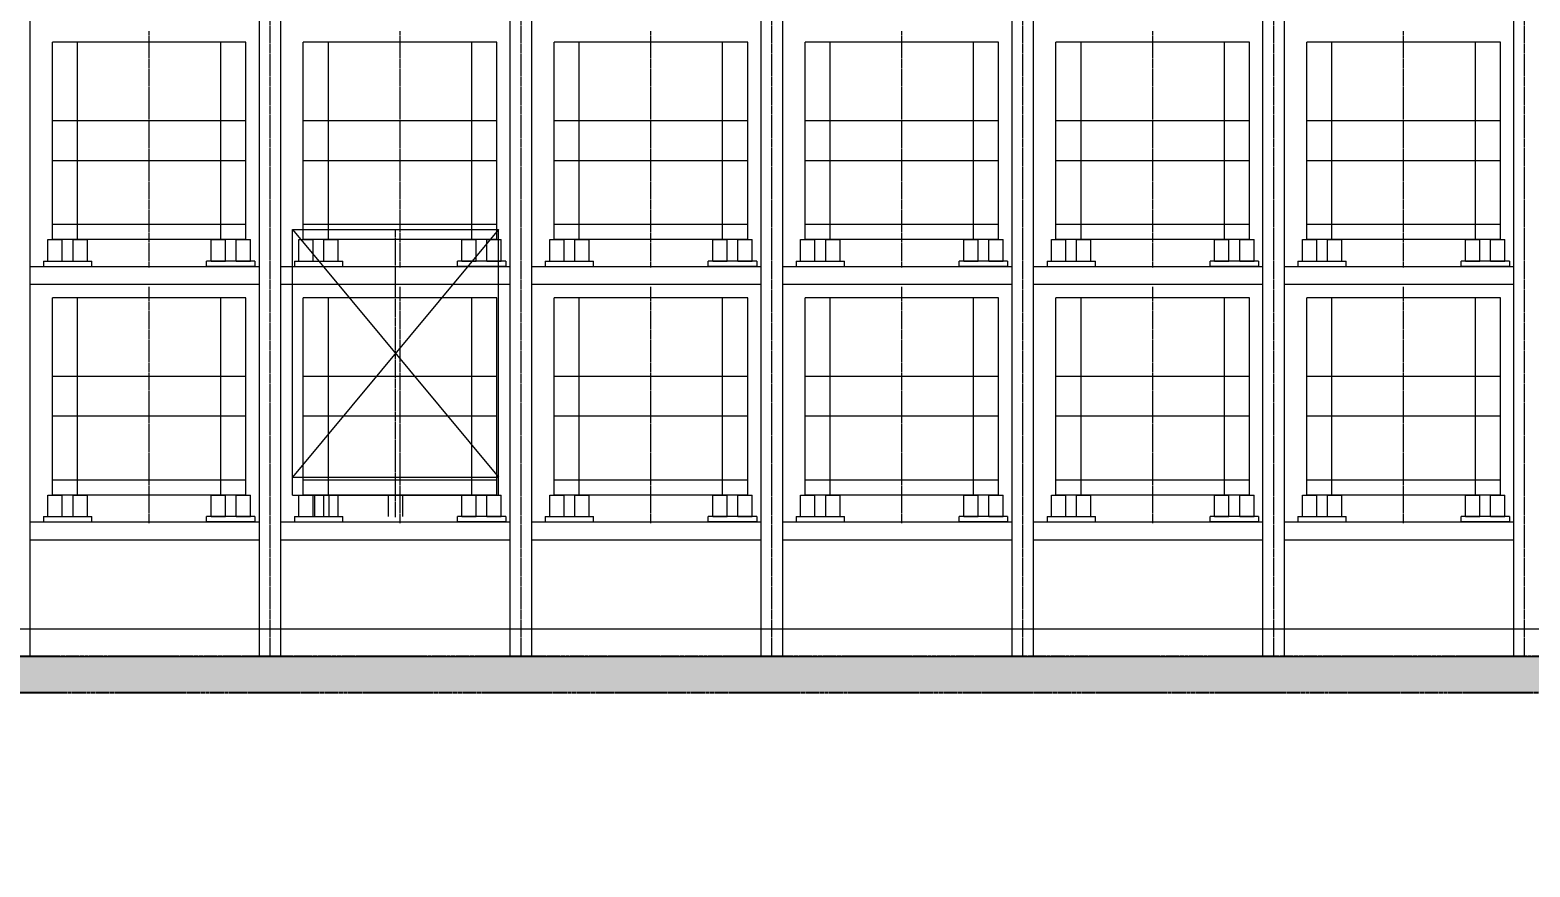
# Model space of a CAD drawing. Header units: millimetres. Extents: x -50460 to 50460, y -35640 to 35640.
# Drawn here: x 3565 to 11935, y 19291 to 23957 of the extents above; entities that cross this region are included whole.
import ezdxf

# ---------------------------------------------------------------- set-up
doc = ezdxf.new("R2010")
doc.units = ezdxf.units.MM
doc.linetypes.add('双点画线', pattern=[22, 12, -2, 2, -2, 2, -2])
doc.linetypes.add('点画线', pattern=[18, 12, -2, 2, -2])
doc.layers.get('0').update_dxf_attribs({"lineweight": 35})
for name, color, linetype, lineweight in [('7', 30, '双点画线', 18), ('EB0', 7, 'Continuous', 15), ('loading', 57, 'Continuous', 18), ('RackFrame', 5, 'Continuous', 18), ('中心线层', 1, '点画线', 18), ('剖面线层', 6, 'Continuous', 18), ('尺寸线层', 4, 'Continuous', 18), ('细实线层', 3, 'Continuous', 18)]:
    doc.layers.add(name, color=color, linetype=linetype, lineweight=lineweight)
doc.styles.get("Standard").update_dxf_attribs({"font": ''})
doc.styles.get('Standard').set_extended_font_data('宋体')
doc.dimstyles.new('AM_DEMATIC$0', dxfattribs={"dimscale": 120, "dimtxt": 3, "dimasz": 1.5, "dimexe": 1, "dimexo": 0, "dimgap": 1, "dimtad": 1, "dimdsep": 46, "dimtxsty": 'Standard', "dimblk": '_CAXARROW', "dimcen": 0, "dimdle": 3, "dimclrd": 256, "dimclre": 256, "dimclrt": 2, "dimadec": 0, "dimazin": 2, "dimtfac": 0.707107, "dimtdec": 3, "dimtmove": 0, "dimatfit": 3, "dimfxl": 1, "dimfrac": 2, "dimtolj": 1, "dimlwd": 18, "dimarcsym": 0})

# ---------------------------------------------------------------- blocks, each defined once
blk = doc.blocks.new('*X5')
at = {"layer": '尺寸线层', "linetype": 'Continuous', "lineweight": 18, "transparency": 16777216}
for points in [[(-32894.7, 18536.5), (-32714.7, 18559), (-32714.7, 18514)], [(14705.3, 18536.5), (14525.3, 18559), (14525.3, 18514)]]:
    blk.add_hatch(color=256, dxfattribs=at).paths.add_polyline_path(points, flags=0)
at = {"layer": '尺寸线层', "transparency": 16777216}
for p, q in [((-32894.7, 20045.3), (-32894.7, 18416.5)), ((14705.3, 20045.3), (14705.3, 18416.5))]:
    blk.add_line(p, q, dxfattribs=at)
at = {"layer": '尺寸线层', "linetype": 'Continuous', "lineweight": 18, "transparency": 16777216}
blk.add_line((-32894.7, 18536.5), (14705.3, 18536.5), dxfattribs=at)
at = {"layer": '尺寸线层', "color": 2, "transparency": 16777216, "insert": (-8418.6, 18836.5), "char_height": 360, "width": 6488, "attachment_point": 5, "line_spacing_factor": 1.37}
blk.add_mtext('1400*34=47600', dxfattribs=at)
blk = doc.blocks.new('_CAXARROW')
blk.add_hatch(color=0).paths.add_polyline_path([(0, 0), (-1, 0.125), (-1, -0.125)], flags=0)
blk = doc.blocks.new('*X21')
at = {"layer": '中心线层', "linetype": '点画线', "lineweight": 18}
blk.add_line((0, -35.8), (0, 1280.9), dxfattribs=at)
at = {"layer": '细实线层'}
for p, q in [((-540, 120), (-540, 1220)), ((540, 1220), (-540, 1220)), ((540, 120), (540, 1220)), ((540.5, 780.8), (-540.5, 780.8)), ((540.5, 559.2), (-540.5, 559.2)), ((540, 203.3), (-540, 203.3)), ((-565, 0), (-565, 120)), ((-565, 120), (-485, 120)), ((540, 120), (-540, 120)), ((-485, 0), (-485, 120)), ((485, 0), (485, 120)), ((485, 120), (565, 120)), ((565, 0), (565, 120)), ((-565, 0), (-485, 0)), ((485, 0), (565, 0))]:
    blk.add_line(p, q, dxfattribs=at)
blk = doc.blocks.new('*X22')
at = {"layer": '中心线层', "linetype": '点画线', "lineweight": 18}
blk.add_line((0, -155.8), (0, 1160.9), dxfattribs=at)
at = {"layer": '剖面线层'}
for p, q in [((-400, 0), (-400, 1100)), ((400, 1100), (-400, 1100)), ((400, 0), (400, 1100)), ((400.5, 660.8), (-400.5, 660.8)), ((400.5, 439.2), (-400.5, 439.2)), ((-425, -120), (-425, 0)), ((-425, 0), (-345, 0)), ((400, 83.3), (-400, 83.3)), ((400, 0), (-400, 0)), ((-345, -120), (-345, 0)), ((345, -120), (345, 0)), ((345, 0), (425, 0)), ((425, -120), (425, 0)), ((-425, -120), (-345, -120)), ((345, -120), (425, -120))]:
    blk.add_line(p, q, dxfattribs=at)
blk = doc.blocks.new('*X23')
at = {"layer": '中心线层', "linetype": '点画线', "lineweight": 18}
blk.add_line((0, -35.8), (0, 1280.9), dxfattribs=at)
at = {"layer": '细实线层'}
for p, q in [((-540, 120), (-540, 1220)), ((540, 1220), (-540, 1220)), ((540, 120), (540, 1220)), ((540.5, 780.8), (-540.5, 780.8)), ((540.5, 559.2), (-540.5, 559.2)), ((540, 203.3), (-540, 203.3)), ((-565, 0), (-565, 120)), ((-565, 120), (-485, 120)), ((540, 120), (-540, 120)), ((-485, 0), (-485, 120)), ((485, 0), (485, 120)), ((485, 120), (565, 120)), ((565, 0), (565, 120)), ((-565, 0), (-485, 0)), ((485, 0), (565, 0))]:
    blk.add_line(p, q, dxfattribs=at)
blk = doc.blocks.new('*X24')
at = {"layer": '中心线层', "linetype": '点画线', "lineweight": 18}
blk.add_line((0, -155.8), (0, 1160.9), dxfattribs=at)
at = {"layer": '剖面线层'}
for p, q in [((-400, 0), (-400, 1100)), ((400, 1100), (-400, 1100)), ((400, 0), (400, 1100)), ((400.5, 660.8), (-400.5, 660.8)), ((400.5, 439.2), (-400.5, 439.2)), ((-425, -120), (-425, 0)), ((-425, 0), (-345, 0)), ((400, 83.3), (-400, 83.3)), ((400, 0), (-400, 0)), ((-345, -120), (-345, 0)), ((345, -120), (345, 0)), ((345, 0), (425, 0)), ((425, -120), (425, 0)), ((-425, -120), (-345, -120)), ((345, -120), (425, -120))]:
    blk.add_line(p, q, dxfattribs=at)
blk = doc.blocks.new('*X27')
at = {"layer": '中心线层', "linetype": '点画线', "lineweight": 18}
blk.add_line((0, -35.8), (0, 1280.9), dxfattribs=at)
at = {"layer": '细实线层'}
for p, q in [((-540, 120), (-540, 1220)), ((540, 1220), (-540, 1220)), ((540, 120), (540, 1220)), ((540.5, 780.8), (-540.5, 780.8)), ((540.5, 559.2), (-540.5, 559.2)), ((540, 203.3), (-540, 203.3)), ((-565, 0), (-565, 120)), ((-565, 120), (-485, 120)), ((540, 120), (-540, 120)), ((-485, 0), (-485, 120)), ((485, 0), (485, 120)), ((485, 120), (565, 120)), ((565, 0), (565, 120)), ((-565, 0), (-485, 0)), ((485, 0), (565, 0))]:
    blk.add_line(p, q, dxfattribs=at)
blk = doc.blocks.new('*X28')
at = {"layer": '中心线层', "linetype": '点画线', "lineweight": 18}
blk.add_line((0, -155.8), (0, 1160.9), dxfattribs=at)
at = {"layer": '剖面线层'}
for p, q in [((-400, 0), (-400, 1100)), ((400, 1100), (-400, 1100)), ((400, 0), (400, 1100)), ((400.5, 660.8), (-400.5, 660.8)), ((400.5, 439.2), (-400.5, 439.2)), ((-425, -120), (-425, 0)), ((-425, 0), (-345, 0)), ((400, 83.3), (-400, 83.3)), ((400, 0), (-400, 0)), ((-345, -120), (-345, 0)), ((345, -120), (345, 0)), ((345, 0), (425, 0)), ((425, -120), (425, 0)), ((-425, -120), (-345, -120)), ((345, -120), (425, -120))]:
    blk.add_line(p, q, dxfattribs=at)
blk = doc.blocks.new('*X29')
at = {"layer": '中心线层', "linetype": '点画线', "lineweight": 18}
blk.add_line((0, -35.8), (0, 1280.9), dxfattribs=at)
at = {"layer": '细实线层'}
for p, q in [((-540, 120), (-540, 1220)), ((540, 1220), (-540, 1220)), ((540, 120), (540, 1220)), ((540.5, 780.8), (-540.5, 780.8)), ((540.5, 559.2), (-540.5, 559.2)), ((540, 203.3), (-540, 203.3)), ((-565, 0), (-565, 120)), ((-565, 120), (-485, 120)), ((540, 120), (-540, 120)), ((-485, 0), (-485, 120)), ((485, 0), (485, 120)), ((485, 120), (565, 120)), ((565, 0), (565, 120)), ((-565, 0), (-485, 0)), ((485, 0), (565, 0))]:
    blk.add_line(p, q, dxfattribs=at)
blk = doc.blocks.new('*X30')
at = {"layer": '中心线层', "linetype": '点画线', "lineweight": 18}
blk.add_line((0, -155.8), (0, 1160.9), dxfattribs=at)
at = {"layer": '剖面线层'}
for p, q in [((-400, 0), (-400, 1100)), ((400, 1100), (-400, 1100)), ((400, 0), (400, 1100)), ((400.5, 660.8), (-400.5, 660.8)), ((400.5, 439.2), (-400.5, 439.2)), ((-425, -120), (-425, 0)), ((-425, 0), (-345, 0)), ((400, 83.3), (-400, 83.3)), ((400, 0), (-400, 0)), ((-345, -120), (-345, 0)), ((345, -120), (345, 0)), ((345, 0), (425, 0)), ((425, -120), (425, 0)), ((-425, -120), (-345, -120)), ((345, -120), (425, -120))]:
    blk.add_line(p, q, dxfattribs=at)
blk = doc.blocks.new('*X33')
at = {"layer": '中心线层', "linetype": '点画线', "lineweight": 18}
blk.add_line((0, -35.8), (0, 1280.9), dxfattribs=at)
at = {"layer": '细实线层'}
for p, q in [((-540, 120), (-540, 1220)), ((540, 1220), (-540, 1220)), ((540, 120), (540, 1220)), ((540.5, 780.8), (-540.5, 780.8)), ((540.5, 559.2), (-540.5, 559.2)), ((540, 203.3), (-540, 203.3)), ((-565, 0), (-565, 120)), ((-565, 120), (-485, 120)), ((540, 120), (-540, 120)), ((-485, 0), (-485, 120)), ((485, 0), (485, 120)), ((485, 120), (565, 120)), ((565, 0), (565, 120)), ((-565, 0), (-485, 0)), ((485, 0), (565, 0))]:
    blk.add_line(p, q, dxfattribs=at)
blk = doc.blocks.new('*X34')
at = {"layer": '中心线层', "linetype": '点画线', "lineweight": 18}
blk.add_line((0, -155.8), (0, 1160.9), dxfattribs=at)
at = {"layer": '剖面线层'}
for p, q in [((-400, 0), (-400, 1100)), ((400, 1100), (-400, 1100)), ((400, 0), (400, 1100)), ((400.5, 660.8), (-400.5, 660.8)), ((400.5, 439.2), (-400.5, 439.2)), ((-425, -120), (-425, 0)), ((-425, 0), (-345, 0)), ((400, 83.3), (-400, 83.3)), ((400, 0), (-400, 0)), ((-345, -120), (-345, 0)), ((345, -120), (345, 0)), ((345, 0), (425, 0)), ((425, -120), (425, 0)), ((-425, -120), (-345, -120)), ((345, -120), (425, -120))]:
    blk.add_line(p, q, dxfattribs=at)
blk = doc.blocks.new('*X35')
at = {"layer": '中心线层', "linetype": '点画线', "lineweight": 18}
blk.add_line((0, -35.8), (0, 1280.9), dxfattribs=at)
at = {"layer": '细实线层'}
for p, q in [((-540, 120), (-540, 1220)), ((540, 1220), (-540, 1220)), ((540, 120), (540, 1220)), ((540.5, 780.8), (-540.5, 780.8)), ((540.5, 559.2), (-540.5, 559.2)), ((540, 203.3), (-540, 203.3)), ((-565, 0), (-565, 120)), ((-565, 120), (-485, 120)), ((540, 120), (-540, 120)), ((-485, 0), (-485, 120)), ((485, 0), (485, 120)), ((485, 120), (565, 120)), ((565, 0), (565, 120)), ((-565, 0), (-485, 0)), ((485, 0), (565, 0))]:
    blk.add_line(p, q, dxfattribs=at)
blk = doc.blocks.new('*X36')
at = {"layer": '中心线层', "linetype": '点画线', "lineweight": 18}
blk.add_line((0, -155.8), (0, 1160.9), dxfattribs=at)
at = {"layer": '剖面线层'}
for p, q in [((-400, 0), (-400, 1100)), ((400, 1100), (-400, 1100)), ((400, 0), (400, 1100)), ((400.5, 660.8), (-400.5, 660.8)), ((400.5, 439.2), (-400.5, 439.2)), ((-425, -120), (-425, 0)), ((-425, 0), (-345, 0)), ((400, 83.3), (-400, 83.3)), ((400, 0), (-400, 0)), ((-345, -120), (-345, 0)), ((345, -120), (345, 0)), ((345, 0), (425, 0)), ((425, -120), (425, 0)), ((-425, -120), (-345, -120)), ((345, -120), (425, -120))]:
    blk.add_line(p, q, dxfattribs=at)
blk = doc.blocks.new('*X39')
at = {"layer": '中心线层', "linetype": '点画线', "lineweight": 18}
blk.add_line((0, -35.8), (0, 1280.9), dxfattribs=at)
at = {"layer": '细实线层'}
for p, q in [((-540, 120), (-540, 1220)), ((540, 1220), (-540, 1220)), ((540, 120), (540, 1220)), ((540.5, 780.8), (-540.5, 780.8)), ((540.5, 559.2), (-540.5, 559.2)), ((540, 203.3), (-540, 203.3)), ((-565, 0), (-565, 120)), ((-565, 120), (-485, 120)), ((540, 120), (-540, 120)), ((-485, 0), (-485, 120)), ((485, 0), (485, 120)), ((485, 120), (565, 120)), ((565, 0), (565, 120)), ((-565, 0), (-485, 0)), ((485, 0), (565, 0))]:
    blk.add_line(p, q, dxfattribs=at)
blk = doc.blocks.new('*X40')
at = {"layer": '中心线层', "linetype": '点画线', "lineweight": 18}
blk.add_line((0, -155.8), (0, 1160.9), dxfattribs=at)
at = {"layer": '剖面线层'}
for p, q in [((-400, 0), (-400, 1100)), ((400, 1100), (-400, 1100)), ((400, 0), (400, 1100)), ((400.5, 660.8), (-400.5, 660.8)), ((400.5, 439.2), (-400.5, 439.2)), ((-425, -120), (-425, 0)), ((-425, 0), (-345, 0)), ((400, 83.3), (-400, 83.3)), ((400, 0), (-400, 0)), ((-345, -120), (-345, 0)), ((345, -120), (345, 0)), ((345, 0), (425, 0)), ((425, -120), (425, 0)), ((-425, -120), (-345, -120)), ((345, -120), (425, -120))]:
    blk.add_line(p, q, dxfattribs=at)
blk = doc.blocks.new('*X41')
at = {"layer": '中心线层', "linetype": '点画线', "lineweight": 18}
blk.add_line((0, -35.8), (0, 1280.9), dxfattribs=at)
at = {"layer": '细实线层'}
for p, q in [((-540, 120), (-540, 1220)), ((540, 1220), (-540, 1220)), ((540, 120), (540, 1220)), ((540.5, 780.8), (-540.5, 780.8)), ((540.5, 559.2), (-540.5, 559.2)), ((540, 203.3), (-540, 203.3)), ((-565, 0), (-565, 120)), ((-565, 120), (-485, 120)), ((540, 120), (-540, 120)), ((-485, 0), (-485, 120)), ((485, 0), (485, 120)), ((485, 120), (565, 120)), ((565, 0), (565, 120)), ((-565, 0), (-485, 0)), ((485, 0), (565, 0))]:
    blk.add_line(p, q, dxfattribs=at)
blk = doc.blocks.new('*X42')
at = {"layer": '中心线层', "linetype": '点画线', "lineweight": 18}
blk.add_line((0, -155.8), (0, 1160.9), dxfattribs=at)
at = {"layer": '剖面线层'}
for p, q in [((-400, 0), (-400, 1100)), ((400, 1100), (-400, 1100)), ((400, 0), (400, 1100)), ((400.5, 660.8), (-400.5, 660.8)), ((400.5, 439.2), (-400.5, 439.2)), ((-425, -120), (-425, 0)), ((-425, 0), (-345, 0)), ((400, 83.3), (-400, 83.3)), ((400, 0), (-400, 0)), ((-345, -120), (-345, 0)), ((345, -120), (345, 0)), ((345, 0), (425, 0)), ((425, -120), (425, 0)), ((-425, -120), (-345, -120)), ((345, -120), (425, -120))]:
    blk.add_line(p, q, dxfattribs=at)
blk = doc.blocks.new('*X45')
at = {"layer": '中心线层', "linetype": '点画线', "lineweight": 18}
blk.add_line((110.1, -331.3), (110.1, 1274.7), dxfattribs=at)
at = {"layer": '细实线层'}
for p, q in [((-464.9, 1271.7), (685.1, 1271.7)), ((685.1, 1271.7), (-464.9, -108.3)), ((-464.9, 1271.7), (685.1, -108.3)), ((-464.9, -208.3), (-464.9, 1271.7)), ((685.1, -208.3), (685.1, 1271.7)), ((-464.9, -108.3), (685.1, -108.3)), ((-464.9, -208.3), (685.1, -208.3)), ((-339.9, -328.3), (-339.9, -208.3)), ((-259.9, -328.3), (-259.9, -208.3)), ((70.1, -328.3), (70.1, -208.3)), ((150.1, -328.3), (150.1, -208.3)), ((480.1, -328.3), (480.1, -208.3)), ((560.1, -328.3), (560.1, -208.3))]:
    blk.add_line(p, q, dxfattribs=at)
blk = doc.blocks.new('*X46')
at = {"layer": '中心线层', "linetype": '点画线', "lineweight": 18}
blk.add_line((0, -35.8), (0, 1280.9), dxfattribs=at)
at = {"layer": '细实线层'}
for p, q in [((-540, 120), (-540, 1220)), ((540, 1220), (-540, 1220)), ((540, 120), (540, 1220)), ((540.5, 780.8), (-540.5, 780.8)), ((540.5, 559.2), (-540.5, 559.2)), ((540, 203.3), (-540, 203.3)), ((-565, 0), (-565, 120)), ((-565, 120), (-485, 120)), ((540, 120), (-540, 120)), ((-485, 0), (-485, 120)), ((485, 0), (485, 120)), ((485, 120), (565, 120)), ((565, 0), (565, 120)), ((-565, 0), (-485, 0)), ((485, 0), (565, 0))]:
    blk.add_line(p, q, dxfattribs=at)
blk = doc.blocks.new('*X47')
at = {"layer": '中心线层', "linetype": '点画线', "lineweight": 18}
blk.add_line((0, -155.8), (0, 1160.9), dxfattribs=at)
at = {"layer": '剖面线层'}
for p, q in [((-400, 0), (-400, 1100)), ((400, 1100), (-400, 1100)), ((400, 0), (400, 1100)), ((400.5, 660.8), (-400.5, 660.8)), ((400.5, 439.2), (-400.5, 439.2)), ((-425, -120), (-425, 0)), ((-425, 0), (-345, 0)), ((400, 83.3), (-400, 83.3)), ((400, 0), (-400, 0)), ((-345, -120), (-345, 0)), ((345, -120), (345, 0)), ((345, 0), (425, 0)), ((425, -120), (425, 0)), ((-425, -120), (-345, -120)), ((345, -120), (425, -120))]:
    blk.add_line(p, q, dxfattribs=at)
blk = doc.blocks.new('*X48')
at = {"layer": '中心线层', "linetype": '点画线', "lineweight": 18}
blk.add_line((0, -35.8), (0, 1280.9), dxfattribs=at)
at = {"layer": '细实线层'}
for p, q in [((-540, 120), (-540, 1220)), ((540, 1220), (-540, 1220)), ((540, 120), (540, 1220)), ((540.5, 780.8), (-540.5, 780.8)), ((540.5, 559.2), (-540.5, 559.2)), ((540, 203.3), (-540, 203.3)), ((-565, 0), (-565, 120)), ((-565, 120), (-485, 120)), ((540, 120), (-540, 120)), ((-485, 0), (-485, 120)), ((485, 0), (485, 120)), ((485, 120), (565, 120)), ((565, 0), (565, 120)), ((-565, 0), (-485, 0)), ((485, 0), (565, 0))]:
    blk.add_line(p, q, dxfattribs=at)
blk = doc.blocks.new('*X49')
at = {"layer": '中心线层', "linetype": '点画线', "lineweight": 18}
blk.add_line((0, -155.8), (0, 1160.9), dxfattribs=at)
at = {"layer": '剖面线层'}
for p, q in [((-400, 0), (-400, 1100)), ((400, 1100), (-400, 1100)), ((400, 0), (400, 1100)), ((400.5, 660.8), (-400.5, 660.8)), ((400.5, 439.2), (-400.5, 439.2)), ((-425, -120), (-425, 0)), ((-425, 0), (-345, 0)), ((400, 83.3), (-400, 83.3)), ((400, 0), (-400, 0)), ((-345, -120), (-345, 0)), ((345, -120), (345, 0)), ((345, 0), (425, 0)), ((425, -120), (425, 0)), ((-425, -120), (-345, -120)), ((345, -120), (425, -120))]:
    blk.add_line(p, q, dxfattribs=at)
blk = doc.blocks.new('*X52')
at = {"layer": '中心线层', "linetype": '点画线', "lineweight": 18}
blk.add_line((0, -35.8), (0, 1280.9), dxfattribs=at)
at = {"layer": '细实线层'}
for p, q in [((-540, 120), (-540, 1220)), ((540, 1220), (-540, 1220)), ((540, 120), (540, 1220)), ((540.5, 780.8), (-540.5, 780.8)), ((540.5, 559.2), (-540.5, 559.2)), ((540, 203.3), (-540, 203.3)), ((-565, 0), (-565, 120)), ((-565, 120), (-485, 120)), ((540, 120), (-540, 120)), ((-485, 0), (-485, 120)), ((485, 0), (485, 120)), ((485, 120), (565, 120)), ((565, 0), (565, 120)), ((-565, 0), (-485, 0)), ((485, 0), (565, 0))]:
    blk.add_line(p, q, dxfattribs=at)
blk = doc.blocks.new('*X53')
at = {"layer": '中心线层', "linetype": '点画线', "lineweight": 18}
blk.add_line((0, -155.8), (0, 1160.9), dxfattribs=at)
at = {"layer": '剖面线层'}
for p, q in [((-400, 0), (-400, 1100)), ((400, 1100), (-400, 1100)), ((400, 0), (400, 1100)), ((400.5, 660.8), (-400.5, 660.8)), ((400.5, 439.2), (-400.5, 439.2)), ((-425, -120), (-425, 0)), ((-425, 0), (-345, 0)), ((400, 83.3), (-400, 83.3)), ((400, 0), (-400, 0)), ((-345, -120), (-345, 0)), ((345, -120), (345, 0)), ((345, 0), (425, 0)), ((425, -120), (425, 0)), ((-425, -120), (-345, -120)), ((345, -120), (425, -120))]:
    blk.add_line(p, q, dxfattribs=at)
blk = doc.blocks.new('*X54')
at = {"layer": '中心线层', "linetype": '点画线', "lineweight": 18}
blk.add_line((0, -35.8), (0, 1280.9), dxfattribs=at)
at = {"layer": '细实线层'}
for p, q in [((-540, 120), (-540, 1220)), ((540, 1220), (-540, 1220)), ((540, 120), (540, 1220)), ((540.5, 780.8), (-540.5, 780.8)), ((540.5, 559.2), (-540.5, 559.2)), ((540, 203.3), (-540, 203.3)), ((-565, 0), (-565, 120)), ((-565, 120), (-485, 120)), ((540, 120), (-540, 120)), ((-485, 0), (-485, 120)), ((485, 0), (485, 120)), ((485, 120), (565, 120)), ((565, 0), (565, 120)), ((-565, 0), (-485, 0)), ((485, 0), (565, 0))]:
    blk.add_line(p, q, dxfattribs=at)
blk = doc.blocks.new('*X55')
at = {"layer": '中心线层', "linetype": '点画线', "lineweight": 18}
blk.add_line((0, -155.8), (0, 1160.9), dxfattribs=at)
at = {"layer": '剖面线层'}
for p, q in [((-400, 0), (-400, 1100)), ((400, 1100), (-400, 1100)), ((400, 0), (400, 1100)), ((400.5, 660.8), (-400.5, 660.8)), ((400.5, 439.2), (-400.5, 439.2)), ((-425, -120), (-425, 0)), ((-425, 0), (-345, 0)), ((400, 83.3), (-400, 83.3)), ((400, 0), (-400, 0)), ((-345, -120), (-345, 0)), ((345, -120), (345, 0)), ((345, 0), (425, 0)), ((425, -120), (425, 0)), ((-425, -120), (-345, -120)), ((345, -120), (425, -120))]:
    blk.add_line(p, q, dxfattribs=at)
blk = doc.blocks.new('*X244')
at = {"layer": '剖面线层', "linetype": 'Continuous', "lineweight": 18}
h = blk.add_hatch(dxfattribs=at)
h.set_pattern_fill('AR-CONC', color=256, style=0)
h.set_pattern_definition([(50, (0, 0), (182.18467, -15.9391), [19.05, -209.55]), (355, (0, 0), (-35.2428, 191.05664), [15.24, -167.64]), (100.451, (15.18, -1.33), (146.9425, 175.1167), [16.19, -178.09]), (46.1842, (0, 50.8), (271.07904, -42.0423), [28.575, -314.325]), (96.6356, (22.6, 47.3), (237.4042, 247.4256), [24.285, -267.135]), (351.184, (0, 50.8), (237.4046, 247.4251), [22.86, -251.46]), (21, (25.4, 38.1), (151.61488, -102.26552), [19.05, -209.55]), (326, (25.4, 38.1), (61.80203, 184.18797), [15.24, -167.64]), (71.4514, (38.03, 29.58), (213.4165, 81.92286), [16.19, -178.09]), (37.5, (0, 0), (3.0886, 84.55504), [0, -165.608, 0, -170.18, 0, -168.275]), (7.5, (0, 0), (66.81966, 100.18057), [0, -97.028, 0, -161.798, 0, -64.135]), (-32.5, (-56.64, 0), (135.590595, -5.728744), [0, -63.5, 0, -198.12, 0, -262.89]), (-42.5, (-82.04, 0), (148.12918, 25.4265), [0, -82.55, 0, -131.572, 0, -186.69])])
edge = h.paths.add_edge_path(flags=0)
edge.add_spline(control_points=[(-64667.6, -100), (-64658.9, -84.4), (-64651.2, -66.3), (-64650, -48.7)], knot_values=[0, 0, 0, 0, 54.680686, 54.680686, 54.680686, 54.680686], weights=[1, 1, 1, 1], degree=3, periodic=0)
edge.add_spline(control_points=[(-64650, -48.7), (-64649.8, -45.2), (-64650, -15.6), (-64687.5, 29.8), (-64674.5, 80), (-64667.6, 100)], knot_values=[0, 0, 0, 0, 10.510768, 91.048565, 154.862088, 154.862088, 154.862088, 154.862088], weights=[1, 1, 1, 1, 1, 1], degree=3, periodic=0)
edge.add_line((-64667.6, 100), (-10066.8, 100))
edge.add_spline(control_points=[(-10066.8, 100), (-10073.8, 80), (-10086.7, 29.8), (-10036.2, -31.3), (-10056.4, -81.4), (-10066.8, -100)], knot_values=[0, 0, 0, 0, 64.069741, 144.930907, 209.542774, 209.542774, 209.542774, 209.542774], weights=[1, 1, 1, 1, 1, 1], degree=3, periodic=0)
edge.add_line((-10066.8, -100), (-64667.6, -100))
at = {"layer": '7', "linetype": '双点画线', "lineweight": 25}
for p, q in [((-10066.8, 100), (-64667.6, 100)), ((-64667.6, -100), (-10066.8, -100))]:
    blk.add_line(p, q, dxfattribs=at)
blk = doc.blocks.new('*X252')
at = {"layer": '尺寸线层'}
for p, q in [((-54087, 77.5), (0, 77.5)), ((-54087, -77.5), (0, -77.5))]:
    blk.add_line(p, q, dxfattribs=at)

msp = doc.modelspace()

# ---------------------------------------------------------------- linework, layer by layer
at = {"layer": 'loading'}
for p, q in [((3565.258, 22639.445), (4845.258, 22639.445)), ((3640.258, 22669.445), (3910.258, 22669.445)), ((3640.258, 22669.445), (3640.258, 22639.445)), ((3645.258, 22639.445), (3910.258, 22639.445)), ((3695.258, 22639.445), (4845.258, 22639.445)), ((3910.258, 22639.445), (3910.258, 22669.445)), ((4820.258, 22669.445), (4550.258, 22669.445)), ((4550.258, 22639.445), (4550.258, 22669.445)), ((4820.258, 22639.445), (4550.258, 22639.445)), ((4820.258, 22669.445), (4820.258, 22639.445)), ((4965.258, 22639.445), (6245.258, 22639.445)), ((5040.258, 22669.445), (5310.258, 22669.445)), ((5040.258, 22669.445), (5040.258, 22639.445)), ((5045.258, 22639.445), (5310.258, 22639.445)), ((5095.258, 22639.445), (6245.258, 22639.445)), ((5310.258, 22639.445), (5310.258, 22669.445)), ((6220.258, 22669.445), (5950.258, 22669.445)), ((5950.258, 22639.445), (5950.258, 22669.445)), ((6220.258, 22639.445), (5950.258, 22639.445)), ((6220.258, 22669.445), (6220.258, 22639.445)), ((6365.258, 22639.445), (7645.258, 22639.445)), ((6440.258, 22669.445), (6710.258, 22669.445)), ((6440.258, 22669.445), (6440.258, 22639.445)), ((6445.258, 22639.445), (6710.258, 22639.445)), ((6495.258, 22639.445), (7645.258, 22639.445)), ((6710.258, 22639.445), (6710.258, 22669.445)), ((7620.258, 22669.445), (7350.258, 22669.445)), ((7350.258, 22639.445), (7350.258, 22669.445)), ((7620.258, 22639.445), (7350.258, 22639.445)), ((7620.258, 22669.445), (7620.258, 22639.445)), ((7765.258, 22639.445), (9045.258, 22639.445)), ((7840.258, 22669.445), (8110.258, 22669.445)), ((7840.258, 22669.445), (7840.258, 22639.445)), ((7845.258, 22639.445), (8110.258, 22639.445)), ((7895.258, 22639.445), (9045.258, 22639.445)), ((8110.258, 22639.445), (8110.258, 22669.445)), ((9020.258, 22669.445), (8750.258, 22669.445)), ((8750.258, 22639.445), (8750.258, 22669.445)), ((9020.258, 22639.445), (8750.258, 22639.445)), ((9020.258, 22669.445), (9020.258, 22639.445)), ((9165.258, 22639.445), (10445.258, 22639.445)), ((9240.258, 22669.445), (9510.258, 22669.445)), ((9240.258, 22669.445), (9240.258, 22639.445)), ((9245.258, 22639.445), (9510.258, 22639.445)), ((9295.258, 22639.445), (10445.258, 22639.445)), ((9510.258, 22639.445), (9510.258, 22669.445)), ((10420.258, 22669.445), (10150.258, 22669.445)), ((10150.258, 22639.445), (10150.258, 22669.445)), ((10420.258, 22639.445), (10150.258, 22639.445)), ((10420.258, 22669.445), (10420.258, 22639.445)), ((10565.258, 22639.445), (11845.258, 22639.445)), ((10640.258, 22669.445), (10910.258, 22669.445)), ((10640.258, 22669.445), (10640.258, 22639.445)), ((10645.258, 22639.445), (10910.258, 22639.445)), ((10695.258, 22639.445), (11845.258, 22639.445)), ((10910.258, 22639.445), (10910.258, 22669.445)), ((11820.258, 22669.445), (11550.258, 22669.445)), ((11550.258, 22639.445), (11550.258, 22669.445)), ((11820.258, 22639.445), (11550.258, 22639.445)), ((11820.258, 22669.445), (11820.258, 22639.445)), ((3565.258, 22539.445), (4845.258, 22539.445)), ((3565.258, 22539.445), (3575.258, 22539.445)), ((3695.258, 22539.445), (4845.258, 22539.445)), ((4965.258, 22539.445), (6245.258, 22539.445)), ((4965.258, 22539.445), (4975.258, 22539.445)), ((5095.258, 22539.445), (6245.258, 22539.445)), ((6365.258, 22539.445), (7645.258, 22539.445)), ((6365.258, 22539.445), (6375.258, 22539.445)), ((6495.258, 22539.445), (7645.258, 22539.445)), ((7765.258, 22539.445), (9045.258, 22539.445)), ((7765.258, 22539.445), (7775.258, 22539.445)), ((7895.258, 22539.445), (9045.258, 22539.445)), ((9165.258, 22539.445), (10445.258, 22539.445)), ((9165.258, 22539.445), (9175.258, 22539.445)), ((9295.258, 22539.445), (10445.258, 22539.445)), ((10565.258, 22539.445), (11845.258, 22539.445)), ((10565.258, 22539.445), (10575.258, 22539.445)), ((10695.258, 22539.445), (11845.258, 22539.445)), ((3565.258, 21214.445), (4845.258, 21214.445)), ((3640.258, 21244.445), (3910.258, 21244.445)), ((3640.258, 21244.445), (3640.258, 21214.445)), ((3645.258, 21214.445), (3910.258, 21214.445)), ((3695.258, 21214.445), (4845.258, 21214.445)), ((3910.258, 21214.445), (3910.258, 21244.445)), ((4820.258, 21244.445), (4550.258, 21244.445)), ((4550.258, 21214.445), (4550.258, 21244.445)), ((4820.258, 21214.445), (4550.258, 21214.445)), ((4820.258, 21244.445), (4820.258, 21214.445)), ((4965.258, 21214.445), (6245.258, 21214.445)), ((5040.258, 21244.445), (5310.258, 21244.445)), ((5040.258, 21244.445), (5040.258, 21214.445)), ((5045.258, 21214.445), (5310.258, 21214.445)), ((5095.258, 21214.445), (6245.258, 21214.445)), ((5310.258, 21214.445), (5310.258, 21244.445)), ((6220.258, 21244.445), (5950.258, 21244.445)), ((5950.258, 21214.445), (5950.258, 21244.445)), ((6220.258, 21214.445), (5950.258, 21214.445)), ((6220.258, 21244.445), (6220.258, 21214.445)), ((6365.258, 21214.445), (7645.258, 21214.445)), ((6440.258, 21244.445), (6710.258, 21244.445)), ((6440.258, 21244.445), (6440.258, 21214.445)), ((6445.258, 21214.445), (6710.258, 21214.445)), ((6495.258, 21214.445), (7645.258, 21214.445)), ((6710.258, 21214.445), (6710.258, 21244.445)), ((7620.258, 21244.445), (7350.258, 21244.445)), ((7350.258, 21214.445), (7350.258, 21244.445)), ((7620.258, 21214.445), (7350.258, 21214.445)), ((7620.258, 21244.445), (7620.258, 21214.445)), ((7765.258, 21214.445), (9045.258, 21214.445)), ((7840.258, 21244.445), (8110.258, 21244.445)), ((7840.258, 21244.445), (7840.258, 21214.445)), ((7845.258, 21214.445), (8110.258, 21214.445)), ((7895.258, 21214.445), (9045.258, 21214.445)), ((8110.258, 21214.445), (8110.258, 21244.445)), ((9020.258, 21244.445), (8750.258, 21244.445)), ((8750.258, 21214.445), (8750.258, 21244.445)), ((9020.258, 21214.445), (8750.258, 21214.445)), ((9020.258, 21244.445), (9020.258, 21214.445)), ((9165.258, 21214.445), (10445.258, 21214.445)), ((9240.258, 21244.445), (9510.258, 21244.445)), ((9240.258, 21244.445), (9240.258, 21214.445)), ((9245.258, 21214.445), (9510.258, 21214.445)), ((9295.258, 21214.445), (10445.258, 21214.445)), ((9510.258, 21214.445), (9510.258, 21244.445)), ((10420.258, 21244.445), (10150.258, 21244.445)), ((10150.258, 21214.445), (10150.258, 21244.445)), ((10420.258, 21214.445), (10150.258, 21214.445)), ((10420.258, 21244.445), (10420.258, 21214.445)), ((10565.258, 21214.445), (11845.258, 21214.445)), ((10640.258, 21244.445), (10910.258, 21244.445)), ((10640.258, 21244.445), (10640.258, 21214.445)), ((10645.258, 21214.445), (10910.258, 21214.445)), ((10695.258, 21214.445), (11845.258, 21214.445)), ((10910.258, 21214.445), (10910.258, 21244.445)), ((11820.258, 21244.445), (11550.258, 21244.445)), ((11550.258, 21214.445), (11550.258, 21244.445)), ((11820.258, 21214.445), (11550.258, 21214.445)), ((11820.258, 21244.445), (11820.258, 21214.445)), ((3565.258, 21114.445), (4845.258, 21114.445)), ((3565.258, 21114.445), (3575.258, 21114.445)), ((3695.258, 21114.445), (4845.258, 21114.445)), ((4965.258, 21114.445), (6245.258, 21114.445)), ((4965.258, 21114.445), (4975.258, 21114.445)), ((5095.258, 21114.445), (6245.258, 21114.445)), ((6365.258, 21114.445), (7645.258, 21114.445)), ((6365.258, 21114.445), (6375.258, 21114.445)), ((6495.258, 21114.445), (7645.258, 21114.445)), ((7765.258, 21114.445), (9045.258, 21114.445)), ((7765.258, 21114.445), (7775.258, 21114.445)), ((7895.258, 21114.445), (9045.258, 21114.445)), ((9165.258, 21114.445), (10445.258, 21114.445)), ((9165.258, 21114.445), (9175.258, 21114.445)), ((9295.258, 21114.445), (10445.258, 21114.445)), ((10565.258, 21114.445), (11845.258, 21114.445)), ((10565.258, 21114.445), (10575.258, 21114.445)), ((10695.258, 21114.445), (11845.258, 21114.445))]:
    msp.add_line(p, q, dxfattribs=at)
at = {"layer": 'RackFrame'}
for p, q in [((3565.258, 20464.445), (3565.258, 27714.445)), ((4845.258, 20464.445), (4845.258, 27714.445)), ((4845.258, 20464.445), (4845.258, 27714.445)), ((4965.258, 20464.445), (4965.258, 27714.445)), ((6245.258, 20464.445), (6245.258, 27714.445)), ((6245.258, 20464.445), (6245.258, 27714.445)), ((6365.258, 20464.445), (6365.258, 27714.445)), ((7645.258, 20464.445), (7645.258, 27714.445)), ((7645.258, 20464.445), (7645.258, 27714.445)), ((7765.258, 20464.445), (7765.258, 27714.445)), ((9045.258, 20464.445), (9045.258, 27714.445)), ((9045.258, 20464.445), (9045.258, 27714.445)), ((9165.258, 20464.445), (9165.258, 27714.445)), ((10445.258, 20464.445), (10445.258, 27714.445)), ((10445.258, 20464.445), (10445.258, 27714.445)), ((10565.258, 20464.445), (10565.258, 27714.445)), ((11845.258, 20464.445), (11845.258, 27714.445)), ((11845.258, 20464.445), (11845.258, 27714.445))]:
    msp.add_line(p, q, dxfattribs=at)
at = {"layer": '中心线层'}
for p, q in [((4905.258, 20461.445), (4905.258, 27717.445)), ((6305.258, 20461.445), (6305.258, 27717.445)), ((7705.258, 20461.445), (7705.258, 27717.445)), ((9105.258, 20461.445), (9105.258, 27717.445)), ((10505.258, 20461.445), (10505.258, 27717.445)), ((11905.258, 20461.445), (11905.258, 27717.445))]:
    msp.add_line(p, q, dxfattribs=at)

# ---------------------------------------------------------------- block references
at = {"layer": '7'}
for name, p in [('*X54', (4230.258, 22669.445)), ('*X48', (5630.258, 22669.445)), ('*X41', (7030.258, 22669.445)), ('*X35', (8430.258, 22669.445)), ('*X29', (9830.258, 22669.445)), ('*X23', (11230.258, 22669.445)), ('*X52', (4230.258, 21244.445)), ('*X46', (5630.258, 21244.445)), ('*X39', (7030.258, 21244.445)), ('*X33', (8430.258, 21244.445)), ('*X27', (9830.258, 21244.445)), ('*X21', (11230.258, 21244.445))]:
    msp.add_blockref(name, p, dxfattribs=at)
at = {"layer": 'EB0'}
for name, p in [('*X55', (4230.258, 22789.445)), ('*X49', (5630.258, 22789.445)), ('*X42', (7030.258, 22789.445)), ('*X36', (8430.258, 22789.445)), ('*X30', (9830.258, 22789.445)), ('*X24', (11230.258, 22789.445)), ('*X53', (4230.258, 21364.445)), ('*X47', (5630.258, 21364.445)), ('*X40', (7030.258, 21364.445)), ('*X34', (8430.258, 21364.445)), ('*X28', (9830.258, 21364.445)), ('*X22', (11230.258, 21364.445)), ('*X244', (27151.299, 20364.445))]:
    msp.add_blockref(name, p, dxfattribs=at)
at = {"layer": '尺寸线层'}
msp.add_blockref('*X252', (19105.258, 20541.945), dxfattribs=at)
at = {"layer": '细实线层'}
msp.add_blockref('*X45', (5495.124, 21572.728), dxfattribs=at)

# ---------------------------------------------------------------- dimensions: what is measured, and where the dimension line sits
at = {"layer": '尺寸线层'}
dim = msp.add_linear_dim(base=(14705.258, 18536.464), p1=(-32894.742, 20045.345), p2=(14705.258, 20045.345), dimstyle='AM_DEMATIC$0', override={"dimpost": '1400*34=<>', "dimsah": 1, "dimtfill": 1, "dimtzin": 8}, dxfattribs=at)
dim.commit()
dim.dimension.update_dxf_attribs({"geometry": '*X5', "text_midpoint": (-8431.631, 18536.464), "dimtype": 160})

doc.saveas('drawing.dxf')
